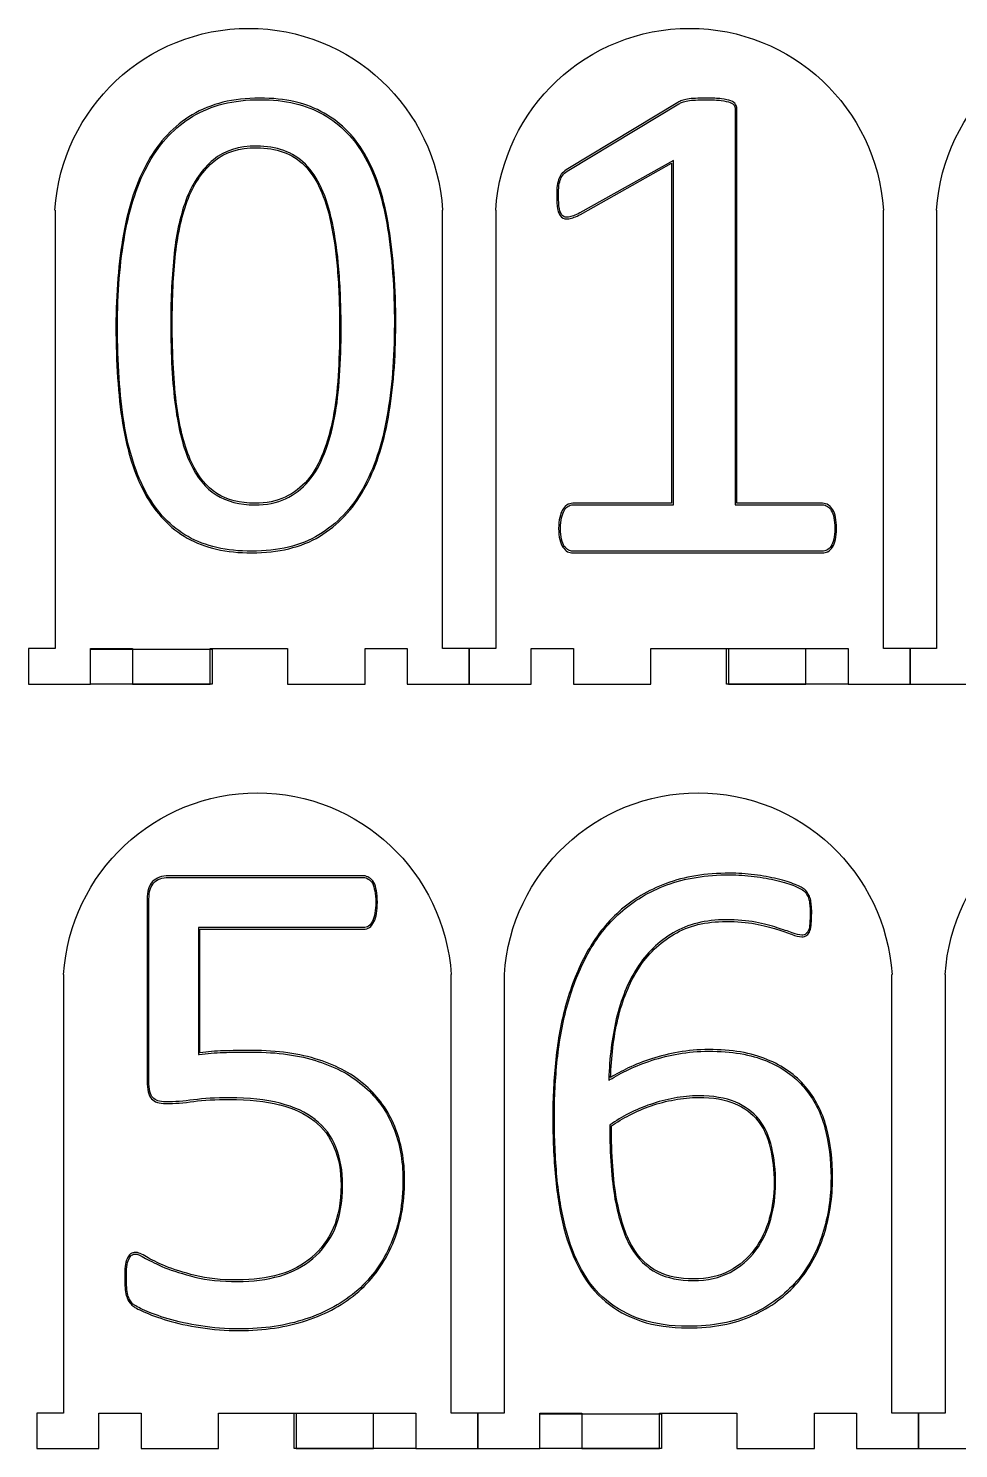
# Model space of a CAD drawing. Header units: millimetres. Extents: x 2 to 252, y -164 to -3.
# Drawn here: x 2.1 to 107.1, y -163.6 to -3.3 of the extents above; entities that cross this region are included whole.
import ezdxf

# ---------------------------------------------------------------- set-up
doc = ezdxf.new("R2010")
doc.units = ezdxf.units.MM
doc.layers.get('0').update_dxf_attribs({"linetype": 'CONTINUOUS'})

msp = doc.modelspace()

# ---------------------------------------------------------------- linework, layer by layer
for p, q in [((75.39, -11.68), (62.98, -19.17)), ((63.09, -19.33), (75.51, -11.83)), ((75.4, -11.68), (75.39, -11.68)), ((75.51, -11.83), (75.51, -11.83)), ((77.37, -11.42), (77.37, -11.42)), ((77.37, -11.42), (77.38, -11.42)), ((78.62, -11.38), (78.62, -11.38)), ((81.29, -11.68), (81.29, -11.68)), ((81.29, -11.68), (81.3, -11.69)), ((81.74, -11.99), (81.74, -12)), ((81.74, -12), (81.74, -12)), ((81.85, -12.38), (81.85, -57.09)), ((82.05, -56.91), (82.05, -12.38)), ((20.58, -13.08), (20.58, -13.08)), ((20.66, -13.24), (20.66, -13.24)), ((35.39, -13.05), (35.39, -13.05)), ((35.47, -12.89), (35.47, -12.89)), ((30.84, -17.28), (30.84, -17.28)), ((30.84, -17.28), (30.85, -17.28)), ((15.71, -18.47), (15.71, -18.47)), ((33.23, -18.8), (33.24, -18.8)), ((40.1, -17.93), (40.1, -17.93)), ((40.24, -17.84), (40.24, -17.84)), ((62.98, -19.17), (62.97, -19.17)), ((74.88, -18.22), (64.32, -24.15)), ((64.41, -24.32), (74.68, -18.55)), ((74.68, -18.55), (74.68, -56.91)), ((74.88, -57.09), (74.88, -18.22)), ((62.34, -19.65), (62.33, -19.66)), ((62.33, -19.66), (62.33, -19.66)), ((63.08, -19.33), (63.09, -19.33)), ((19.98, -22.42), (19.98, -22.42)), ((35.01, -21.46), (35.01, -21.46)), ((35.01, -21.46), (35.01, -21.46)), ((35.16, -21.38), (35.16, -21.37)), ((61.77, -21.04), (61.76, -21.04)), ((61.76, -21.04), (61.76, -21.05)), ((5.09, -23.83), (5.09, -73.32)), ((20.14, -22.49), (20.14, -22.49)), ((48.84, -73.32), (48.84, -23.83)), ((54.84, -23.83), (54.84, -73.32)), ((61.81, -23.7), (61.81, -23.7)), ((61.81, -23.7), (61.81, -23.7)), ((98.59, -73.32), (98.59, -23.83)), ((104.59, -23.83), (104.59, -73.32)), ((36.23, -25.31), (36.23, -25.32)), ((36.39, -25.27), (36.39, -25.27)), ((62.25, -24.61), (62.25, -24.62)), ((62.25, -24.62), (62.26, -24.62)), ((63.06, -24.61), (63.06, -24.61)), ((64.41, -24.32), (64.41, -24.32)), ((42.78, -25.85), (42.78, -25.85)), ((37.03, -42.52), (37.03, -42.53)), ((37.2, -42.54), (37.2, -42.54)), ((12.71, -47.88), (12.71, -47.88)), ((42.55, -47.16), (42.54, -47.16)), ((42.71, -47.19), (42.71, -47.19)), ((20.33, -52.36), (20.33, -52.36)), ((20.49, -52.28), (20.49, -52.28)), ((23.37, -55.81), (23.36, -55.81)), ((31.05, -56.23), (31.05, -56.23)), ((62.36, -57.66), (62.36, -57.66)), ((62.36, -57.66), (62.36, -57.66)), ((62.96, -57.27), (62.96, -57.27)), ((62.96, -57.27), (62.97, -57.27)), ((74.68, -56.91), (63.53, -56.91)), ((63.53, -57.09), (74.88, -57.09)), ((81.85, -57.09), (91.71, -57.09)), ((91.7, -56.91), (82.05, -56.91)), ((92.27, -57.27), (92.28, -57.27)), ((92.28, -57.27), (92.28, -57.28)), ((92.7, -57.74), (92.7, -57.75)), ((92.7, -57.75), (92.7, -57.76)), ((92.98, -58.54), (92.98, -58.55)), ((92.98, -58.55), (92.98, -58.55)), ((93.18, -58.52), (93.18, -58.51)), ((20.02, -60.85), (20.02, -60.85)), ((20.02, -60.85), (20.02, -60.85)), ((20.1, -60.68), (20.1, -60.68)), ((34.95, -60.66), (34.95, -60.65)), ((62.4, -61.88), (62.41, -61.88)), ((62.41, -61.88), (62.41, -61.88)), ((62.57, -61.78), (62.57, -61.77)), ((62.93, -62.38), (62.94, -62.38)), ((62.94, -62.38), (62.94, -62.38)), ((91.71, -62.32), (63.53, -62.32)), ((92.29, -62.38), (92.29, -62.38)), ((92.29, -62.38), (92.3, -62.38)), ((63.53, -62.51), (91.7, -62.51)), ((5.09, -73.32), (2.09, -73.32)), ((2.09, -73.32), (2.09, -77.32)), ((9.09, -77.32), (9.09, -73.32)), ((9.09, -73.32), (13.84, -73.32)), ((9.09, -73.38), (22.83, -73.38)), ((9.09, -77.32), (9.09, -73.38)), ((13.84, -73.32), (13.84, -77.32)), ((22.59, -77.32), (22.59, -73.32)), ((22.59, -73.32), (31.34, -73.32)), ((22.83, -73.38), (22.83, -77.32)), ((31.34, -73.32), (31.34, -77.32)), ((40.09, -77.32), (40.09, -73.32)), ((40.09, -73.32), (44.84, -73.32)), ((44.84, -73.32), (44.84, -77.32)), ((51.84, -73.32), (48.84, -73.32)), ((54.84, -73.32), (51.84, -73.32)), ((51.84, -73.32), (51.84, -77.32)), ((51.84, -77.32), (51.84, -73.32)), ((58.84, -77.32), (58.84, -73.32)), ((58.84, -73.32), (63.59, -73.32)), ((63.59, -73.32), (63.59, -77.32)), ((72.34, -77.32), (72.34, -73.32)), ((72.34, -73.32), (81.09, -73.32)), ((80.87, -73.32), (94.59, -73.32)), ((80.87, -77.32), (80.87, -73.32)), ((81.09, -73.32), (81.09, -77.32)), ((89.84, -77.32), (89.84, -73.32)), ((89.84, -73.32), (94.59, -73.32)), ((94.59, -73.32), (94.59, -77.32)), ((94.59, -73.32), (94.59, -77.32)), ((101.59, -73.32), (98.59, -73.32)), ((101.59, -77.32), (101.59, -73.32)), ((104.59, -73.32), (101.59, -73.32)), ((101.59, -73.32), (101.59, -77.32)), ((2.09, -77.32), (9.09, -77.32)), ((22.83, -77.32), (9.09, -77.32)), ((13.84, -77.32), (22.59, -77.32)), ((31.34, -77.32), (40.09, -77.32)), ((44.84, -77.32), (51.84, -77.32)), ((51.84, -77.32), (58.84, -77.32)), ((63.59, -77.32), (72.34, -77.32)), ((94.59, -77.32), (80.87, -77.32)), ((81.09, -77.32), (89.84, -77.32)), ((94.59, -77.32), (101.59, -77.32)), ((101.59, -77.32), (108.59, -77.32)), ((39.92, -98.96), (17.9, -98.96)), ((17.9, -99.15), (39.92, -99.15)), ((40.44, -99.33), (40.45, -99.33)), ((40.45, -99.33), (40.46, -99.33)), ((83.99, -99.03), (84, -99.03)), ((84, -99.03), (84, -99.03)), ((84.02, -98.85), (84.02, -98.85)), ((16.11, -99.61), (16.1, -99.61)), ((16.11, -99.61), (16.11, -99.61)), ((41.17, -100.67), (41.18, -100.67)), ((41.18, -100.67), (41.18, -100.67)), ((41.36, -100.64), (41.36, -100.64)), ((86.57, -99.49), (86.57, -99.49)), ((86.57, -99.49), (86.57, -99.49)), ((89.6, -100.66), (89.6, -100.67)), ((89.6, -100.67), (89.61, -100.67)), ((89.72, -100.52), (89.72, -100.52)), ((15.5, -101.59), (15.5, -122.11)), ((15.69, -122.11), (15.69, -101.59)), ((89.95, -101.09), (89.95, -101.1)), ((89.95, -101.1), (89.96, -101.11)), ((90.17, -101.62), (90.17, -101.62)), ((90.17, -101.62), (90.17, -101.62)), ((39.92, -104.8), (21.27, -104.8)), ((21.27, -104.8), (21.27, -119.14)), ((21.45, -118.93), (21.45, -104.99)), ((21.45, -104.99), (39.92, -104.99)), ((86.53, -104.99), (86.53, -104.99)), ((86.53, -104.99), (86.53, -104.99)), ((86.58, -104.81), (86.58, -104.81)), ((89.83, -105.51), (89.83, -105.52)), ((89.83, -105.52), (89.83, -105.52)), ((90.14, -105.09), (90.13, -105.09)), ((90.13, -105.09), (90.13, -105.1)), ((90.27, -104.31), (90.27, -104.32)), ((90.27, -104.32), (90.27, -104.32)), ((6.05, -110.11), (6.05, -159.6)), ((49.8, -159.6), (49.8, -110.11)), ((55.8, -110.11), (55.8, -159.6)), ((70.93, -109.44), (70.93, -109.44)), ((99.55, -159.6), (99.55, -110.11)), ((105.55, -110.11), (105.55, -159.6)), ((68.44, -115.1), (68.44, -115.1)), ((68.61, -115.14), (68.61, -115.14)), ((21.27, -119.14), (21.37, -119.13)), ((34.78, -119.9), (34.78, -119.9)), ((34.84, -119.72), (34.84, -119.72)), ((72.42, -119.6), (72.42, -119.6)), ((72.47, -119.78), (72.47, -119.78)), ((75.49, -119.05), (75.49, -119.05)), ((85.38, -119.85), (85.38, -119.85)), ((69.78, -120.64), (69.78, -120.64)), ((69.86, -120.81), (69.86, -120.81)), ((40.05, -122.8), (40.05, -122.8)), ((67.59, -121.88), (67.58, -122.04)), ((67.58, -122.04), (67.72, -121.96)), ((89.63, -122.86), (89.63, -122.86)), ((89.76, -122.74), (89.76, -122.74)), ((30.44, -124.81), (30.45, -124.81)), ((30.49, -124.63), (30.49, -124.63)), ((72.36, -124.92), (72.36, -124.92)), ((75.01, -124.24), (75.01, -124.24)), ((75.01, -124.24), (75.01, -124.24)), ((34.45, -126.48), (34.44, -126.47)), ((69.93, -125.96), (69.93, -125.96)), ((69.93, -125.96), (69.93, -125.96)), ((34.33, -126.62), (34.33, -126.62)), ((34.33, -126.62), (34.33, -126.62)), ((43.43, -127.26), (43.43, -127.25)), ((67.74, -127.07), (67.7, -127.09)), ((67.7, -127.09), (67.7, -127.14)), ((91.98, -127.4), (91.98, -127.4)), ((36.61, -129.66), (36.61, -129.66)), ((36.61, -129.66), (36.61, -129.66)), ((36.78, -129.59), (36.78, -129.59)), ((85.81, -129.66), (85.81, -129.66)), ((68.29, -135.46), (68.29, -135.46)), ((68.47, -135.42), (68.47, -135.42)), ((85.7, -137.64), (85.7, -137.65)), ((85.87, -137.7), (85.87, -137.69)), ((36.49, -138.74), (36.49, -138.74)), ((36.66, -138.82), (36.66, -138.82)), ((62.53, -138.73), (62.53, -138.73)), ((62.7, -138.68), (62.7, -138.68)), ((91.89, -139.43), (91.89, -139.43)), ((70.08, -140.87), (70.08, -140.87)), ((70.08, -140.87), (70.08, -140.87)), ((70.23, -140.77), (70.23, -140.77)), ((13.41, -142.25), (13.41, -142.24)), ((13.41, -142.24), (13.41, -142.24)), ((13.62, -141.62), (13.62, -141.62)), ((13.62, -141.62), (13.62, -141.62)), ((15.32, -142.13), (15.32, -142.13)), ((15.32, -142.13), (15.32, -142.13)), ((15.41, -141.97), (15.41, -141.97)), ((34.06, -142.01), (34.06, -142.02)), ((34.06, -142.02), (34.06, -142.02)), ((34.18, -142.16), (34.18, -142.16)), ((84.19, -141.22), (84.19, -141.22)), ((13.01, -143.05), (13, -143.05)), ((13, -143.05), (13, -143.05)), ((17.48, -143.19), (17.48, -143.19)), ((17.48, -143.19), (17.48, -143.19)), ((17.55, -143.01), (17.55, -143.01)), ((20.88, -144.24), (20.88, -144.24)), ((64.35, -143.48), (64.35, -143.48)), ((64.5, -143.39), (64.5, -143.39)), ((73.03, -143.78), (73.03, -143.78)), ((13.12, -146.31), (13.12, -146.32)), ((13.12, -146.32), (13.13, -146.33)), ((13.76, -147.41), (13.76, -147.41)), ((13.76, -147.41), (13.77, -147.42)), ((39.37, -145.86), (39.37, -145.86)), ((83.82, -148.59), (83.82, -148.59)), ((17.8, -149.15), (17.8, -149.15)), ((21.53, -149.75), (21.53, -149.75)), ((6.05, -159.6), (3.05, -159.6)), ((3.05, -159.6), (3.05, -163.6)), ((10.05, -163.6), (10.05, -159.6)), ((10.05, -159.6), (14.8, -159.6)), ((14.8, -159.6), (14.8, -163.6)), ((23.55, -163.6), (23.55, -159.6)), ((23.55, -159.6), (32.3, -159.6)), ((32.08, -159.6), (45.8, -159.6)), ((32.08, -163.6), (32.08, -159.6)), ((32.3, -159.6), (32.3, -163.6)), ((41.05, -163.6), (41.05, -159.6)), ((41.05, -159.6), (45.8, -159.6)), ((45.8, -159.6), (45.8, -163.6)), ((45.8, -159.6), (45.8, -163.6)), ((52.8, -159.6), (49.8, -159.6)), ((52.8, -163.6), (52.8, -159.6)), ((55.8, -159.6), (52.8, -159.6)), ((52.8, -159.6), (52.8, -163.6)), ((59.8, -163.6), (59.8, -159.6)), ((59.8, -159.6), (64.55, -159.6)), ((59.8, -159.66), (73.55, -159.66)), ((59.8, -163.6), (59.8, -159.66)), ((64.55, -159.6), (64.55, -163.6)), ((73.3, -163.6), (73.3, -159.6)), ((73.3, -159.6), (82.05, -159.6)), ((73.55, -159.66), (73.55, -163.6)), ((82.05, -159.6), (82.05, -163.6)), ((90.8, -163.6), (90.8, -159.6)), ((90.8, -159.6), (95.55, -159.6)), ((95.55, -159.6), (95.55, -163.6)), ((102.55, -159.6), (99.55, -159.6)), ((102.55, -163.6), (102.55, -159.6)), ((105.55, -159.6), (102.55, -159.6)), ((102.55, -159.6), (102.55, -163.6)), ((3.05, -163.6), (10.05, -163.6)), ((14.8, -163.6), (23.55, -163.6)), ((45.8, -163.6), (32.08, -163.6)), ((32.3, -163.6), (41.05, -163.6)), ((45.8, -163.6), (52.8, -163.6)), ((52.8, -163.6), (59.8, -163.6)), ((73.55, -163.6), (59.8, -163.6)), ((64.55, -163.6), (73.3, -163.6)), ((82.05, -163.6), (90.8, -163.6)), ((95.55, -163.6), (102.55, -163.6)), ((102.55, -163.6), (109.55, -163.6))]:
    msp.add_line(p, q)
at = {"extrusion": (0, 0, -1)}
for centre in [(-26.96, -25.24), (-76.71, -25.24), (-126.46, -25.24), (-27.93, -111.52), (-77.68, -111.52), (-127.43, -111.52)]:
    msp.add_arc(centre, 21.92, 3.6953, 176.3047, dxfattribs=at)
for points in [[(28.2, -11.19), (25.2, -11.19), (22.65, -11.82), (20.58, -13.08)], [(35.47, -12.89), (33.51, -11.75), (31.09, -11.19), (28.2, -11.19)], [(78.62, -11.19), (78.12, -11.19), (77.7, -11.2), (77.36, -11.23)], [(80.3, -11.27), (79.85, -11.22), (79.29, -11.19), (78.62, -11.19)], [(20.66, -13.24), (22.71, -12), (25.22, -11.37), (28.2, -11.37)], [(28.2, -11.37), (31.07, -11.37), (33.47, -11.93), (35.39, -13.05)], [(75.39, -11.68), (75.39, -11.68), (75.39, -11.68), (75.39, -11.68)], [(75.84, -11.47), (75.66, -11.52), (75.52, -11.59), (75.4, -11.68)], [(75.51, -11.83), (75.61, -11.76), (75.74, -11.7), (75.9, -11.65)], [(76.47, -11.31), (76.22, -11.36), (76.01, -11.41), (75.84, -11.47)], [(75.9, -11.65), (76.06, -11.6), (76.27, -11.55), (76.51, -11.49)], [(77.36, -11.23), (77.02, -11.23), (76.73, -11.26), (76.47, -11.31)], [(76.51, -11.49), (76.76, -11.44), (77.04, -11.42), (77.37, -11.42)], [(77.38, -11.42), (77.71, -11.39), (78.12, -11.38), (78.62, -11.38)], [(78.62, -11.38), (79.28, -11.38), (79.83, -11.4), (80.27, -11.46)], [(80.27, -11.46), (80.71, -11.51), (81.05, -11.59), (81.29, -11.68)], [(81.36, -11.51), (81.1, -11.4), (80.74, -11.32), (80.3, -11.27)], [(81.3, -11.69), (81.53, -11.76), (81.67, -11.86), (81.74, -11.99)], [(81.91, -11.91), (81.82, -11.72), (81.62, -11.59), (81.36, -11.51)], [(81.74, -12), (81.82, -12.12), (81.85, -12.24), (81.85, -12.38)], [(82.05, -12.38), (82.05, -12.21), (82, -12.05), (81.91, -11.91)], [(20.58, -13.08), (18.51, -14.32), (16.83, -16.08), (15.56, -18.37)], [(15.71, -18.47), (16.96, -16.2), (18.61, -14.46), (20.66, -13.24)], [(35.39, -13.05), (37.35, -14.15), (38.91, -15.77), (40.1, -17.93)], [(40.24, -17.84), (39.04, -15.65), (37.45, -14), (35.47, -12.89)], [(27.85, -16.6), (25.85, -16.6), (24.21, -17.12), (22.96, -18.16)], [(23.06, -18.3), (24.28, -17.29), (25.87, -16.79), (27.85, -16.79)], [(30.9, -17.11), (30, -16.77), (28.98, -16.6), (27.85, -16.6)], [(27.85, -16.79), (28.97, -16.79), (29.96, -16.95), (30.84, -17.28)], [(30.85, -17.28), (31.75, -17.58), (32.54, -18.09), (33.23, -18.8)], [(33.35, -18.66), (32.64, -17.94), (31.82, -17.42), (30.9, -17.11)], [(15.56, -18.37), (14.29, -20.64), (13.38, -23.36), (12.82, -26.54)], [(12.98, -26.58), (13.54, -23.41), (14.45, -20.71), (15.71, -18.47)], [(22.96, -18.16), (21.7, -19.19), (20.71, -20.61), (19.98, -22.42)], [(20.14, -22.49), (20.86, -20.71), (21.83, -19.32), (23.06, -18.3)], [(33.24, -18.8), (33.93, -19.48), (34.52, -20.36), (35.01, -21.46)], [(35.16, -21.37), (34.66, -20.27), (34.06, -19.36), (33.35, -18.66)], [(40.1, -17.93), (41.29, -20.07), (42.13, -22.72), (42.62, -25.89)], [(42.78, -25.85), (42.29, -22.67), (41.44, -20), (40.24, -17.84)], [(62.97, -19.17), (62.72, -19.33), (62.51, -19.49), (62.34, -19.65)], [(61.98, -20.24), (61.89, -20.45), (61.82, -20.72), (61.77, -21.04)], [(61.96, -21.06), (62.02, -20.76), (62.09, -20.5), (62.17, -20.3)], [(62.33, -19.66), (62.18, -19.83), (62.06, -20.02), (61.98, -20.24)], [(62.17, -20.3), (62.25, -20.1), (62.35, -19.93), (62.48, -19.78)], [(62.48, -19.78), (62.64, -19.63), (62.84, -19.48), (63.08, -19.33)], [(19.98, -22.42), (19.28, -24.22), (18.79, -26.32), (18.54, -28.74)], [(35.01, -21.46), (35.52, -22.52), (35.92, -23.81), (36.23, -25.31)], [(36.39, -25.27), (36.09, -23.76), (35.68, -22.46), (35.16, -21.38)], [(61.76, -21.05), (61.74, -21.36), (61.72, -21.75), (61.72, -22.19)], [(61.72, -22.19), (61.72, -22.8), (61.75, -23.3), (61.81, -23.7)], [(61.92, -22.19), (61.92, -21.75), (61.94, -21.37), (61.96, -21.06)], [(62.01, -23.67), (61.95, -23.28), (61.92, -22.79), (61.92, -22.19)], [(61.96, -21.06), (61.96, -21.06), (61.96, -21.06), (61.96, -21.06)], [(18.7, -28.76), (18.96, -26.36), (19.44, -24.27), (20.14, -22.49)], [(61.81, -23.7), (61.89, -24.11), (62.04, -24.41), (62.25, -24.61)], [(62.39, -24.48), (62.22, -24.31), (62.09, -24.05), (62.01, -23.67)], [(36.23, -25.32), (36.55, -26.82), (36.8, -28.56), (36.96, -30.52)], [(37.13, -30.51), (36.97, -28.53), (36.72, -26.79), (36.39, -25.27)], [(62.26, -24.62), (62.48, -24.8), (62.76, -24.85), (63.09, -24.8)], [(63.06, -24.61), (62.77, -24.66), (62.56, -24.61), (62.39, -24.48)], [(64.32, -24.15), (63.8, -24.41), (63.37, -24.56), (63.06, -24.61)], [(63.09, -24.8), (63.44, -24.74), (63.88, -24.58), (64.41, -24.32)], [(12.82, -26.54), (12.25, -29.7), (11.97, -33.17), (11.97, -36.96)], [(12.14, -36.96), (12.14, -33.18), (12.42, -29.72), (12.98, -26.58)], [(42.62, -25.89), (43.13, -29.03), (43.39, -32.64), (43.39, -36.73)], [(43.55, -36.73), (43.55, -32.63), (43.3, -29.01), (42.78, -25.85)], [(18.54, -28.74), (18.28, -31.15), (18.15, -33.74), (18.15, -36.5)], [(18.32, -36.5), (18.32, -33.74), (18.45, -31.16), (18.7, -28.76)], [(36.96, -30.52), (37.13, -32.49), (37.21, -34.71), (37.21, -37.19)], [(37.38, -37.19), (37.38, -34.71), (37.29, -32.48), (37.13, -30.51)], [(18.15, -36.5), (18.15, -40.22), (18.33, -43.38), (18.68, -46)], [(18.84, -45.97), (18.49, -43.37), (18.32, -40.21), (18.32, -36.5)], [(43.39, -36.73), (43.39, -40.54), (43.11, -44.02), (42.55, -47.16)], [(42.71, -47.19), (43.27, -44.04), (43.55, -40.55), (43.55, -36.73)], [(11.97, -36.96), (11.97, -41.06), (12.22, -44.7), (12.71, -47.88)], [(12.88, -47.85), (12.39, -44.68), (12.14, -41.06), (12.14, -36.96)], [(37.21, -37.19), (37.21, -39.04), (37.15, -40.81), (37.03, -42.52)], [(37.2, -42.54), (37.32, -40.82), (37.38, -39.04), (37.38, -37.19)], [(37.03, -42.53), (36.94, -44.21), (36.75, -45.78), (36.47, -47.23)], [(36.64, -47.27), (36.92, -45.81), (37.11, -44.23), (37.2, -42.54)], [(18.68, -46), (19.03, -48.59), (19.58, -50.71), (20.33, -52.36)], [(20.49, -52.28), (19.74, -50.65), (19.19, -48.55), (18.84, -45.97)], [(12.71, -47.88), (13.23, -51.04), (14.08, -53.71), (15.28, -55.9)], [(15.43, -55.8), (14.24, -53.64), (13.39, -50.99), (12.88, -47.85)], [(36.47, -47.23), (36.19, -48.69), (35.82, -50.01), (35.35, -51.21)], [(35.51, -51.28), (35.98, -50.07), (36.36, -48.74), (36.64, -47.27)], [(42.54, -47.16), (42.01, -50.3), (41.1, -53), (39.82, -55.27)], [(39.96, -55.36), (41.25, -53.07), (42.17, -50.35), (42.71, -47.19)], [(35.35, -51.21), (34.89, -52.4), (34.3, -53.43), (33.58, -54.29)], [(33.7, -54.42), (34.44, -53.54), (35.04, -52.49), (35.51, -51.28)], [(20.33, -52.36), (21.11, -54.01), (22.09, -55.22), (23.28, -55.97)], [(23.36, -55.81), (22.21, -55.08), (21.25, -53.9), (20.49, -52.28)], [(33.58, -54.29), (32.89, -55.13), (32.04, -55.77), (31.05, -56.23)], [(31.11, -56.4), (32.13, -55.93), (32.99, -55.27), (33.7, -54.42)], [(15.28, -55.9), (16.48, -58.06), (18.06, -59.71), (20.02, -60.85)], [(20.1, -60.68), (18.17, -59.57), (16.61, -57.94), (15.43, -55.8)], [(23.28, -55.97), (24.49, -56.72), (25.94, -57.1), (27.64, -57.1)], [(27.64, -56.91), (25.97, -56.91), (24.54, -56.54), (23.37, -55.81)], [(39.82, -55.27), (38.56, -57.51), (36.91, -59.25), (34.86, -60.49)], [(34.95, -60.65), (37.02, -59.39), (38.69, -57.63), (39.96, -55.36)], [(31.05, -56.23), (30.08, -56.68), (28.94, -56.91), (27.64, -56.91)], [(27.64, -57.1), (28.96, -57.1), (30.12, -56.86), (31.11, -56.4)], [(62.36, -57.66), (62.24, -57.88), (62.14, -58.16), (62.06, -58.51)], [(62.85, -57.12), (62.67, -57.23), (62.5, -57.42), (62.36, -57.66)], [(62.54, -57.75), (62.67, -57.53), (62.81, -57.37), (62.96, -57.27)], [(63.53, -56.91), (63.29, -56.91), (63.06, -56.98), (62.85, -57.12)], [(62.97, -57.27), (63.15, -57.15), (63.33, -57.09), (63.53, -57.09)], [(92.38, -57.12), (92.18, -56.98), (91.95, -56.91), (91.7, -56.91)], [(91.71, -57.09), (91.91, -57.09), (92.09, -57.15), (92.27, -57.27)], [(92.28, -57.28), (92.45, -57.37), (92.59, -57.52), (92.7, -57.74)], [(92.88, -57.66), (92.76, -57.42), (92.6, -57.23), (92.38, -57.12)], [(93.18, -58.51), (93.12, -58.17), (93.02, -57.89), (92.88, -57.66)], [(62.06, -58.51), (61.97, -58.86), (61.93, -59.27), (61.93, -59.75)], [(62.13, -59.75), (62.13, -59.28), (62.17, -58.88), (62.25, -58.55)], [(62.25, -58.55), (62.34, -58.22), (62.43, -57.95), (62.54, -57.75)], [(92.7, -57.76), (92.83, -57.95), (92.93, -58.21), (92.98, -58.54)], [(92.98, -58.55), (93.06, -58.88), (93.11, -59.28), (93.11, -59.75)], [(93.3, -59.75), (93.3, -59.27), (93.26, -58.86), (93.18, -58.52)], [(20.02, -60.85), (22, -61.96), (24.42, -62.51), (27.29, -62.51)], [(27.29, -62.32), (24.45, -62.32), (22.05, -61.78), (20.1, -60.68)], [(34.86, -60.49), (32.82, -61.71), (30.3, -62.32), (27.29, -62.32)], [(27.29, -62.51), (30.32, -62.51), (32.87, -61.89), (34.95, -60.66)], [(61.93, -59.75), (61.93, -60.25), (61.97, -60.67), (62.06, -61.02)], [(62.25, -60.98), (62.17, -60.65), (62.13, -60.24), (62.13, -59.75)], [(93.11, -59.75), (93.11, -60.24), (93.06, -60.65), (92.98, -60.98)], [(93.18, -61.02), (93.26, -60.67), (93.3, -60.25), (93.3, -59.75)], [(62.06, -61.02), (62.14, -61.37), (62.26, -61.65), (62.4, -61.88)], [(62.57, -61.77), (62.44, -61.58), (62.33, -61.31), (62.25, -60.98)], [(62.41, -61.88), (62.58, -62.1), (62.75, -62.26), (62.93, -62.38)], [(63.04, -62.21), (62.89, -62.12), (62.73, -61.97), (62.57, -61.78)], [(62.94, -62.38), (63.12, -62.47), (63.32, -62.51), (63.53, -62.51)], [(63.53, -62.32), (63.35, -62.32), (63.19, -62.28), (63.04, -62.21)], [(91.7, -62.51), (91.91, -62.51), (92.11, -62.47), (92.29, -62.38)], [(92.2, -62.21), (92.05, -62.28), (91.88, -62.32), (91.71, -62.32)], [(92.66, -61.78), (92.53, -61.97), (92.38, -62.12), (92.2, -62.21)], [(92.3, -62.38), (92.51, -62.27), (92.69, -62.1), (92.83, -61.88)], [(92.98, -60.98), (92.9, -61.31), (92.79, -61.58), (92.66, -61.78)], [(92.83, -61.88), (92.98, -61.65), (93.09, -61.37), (93.18, -61.02)], [(17.9, -98.96), (17.14, -98.96), (16.54, -99.18), (16.11, -99.61)], [(16.24, -99.74), (16.63, -99.35), (17.18, -99.15), (17.9, -99.15)], [(40.54, -99.17), (40.35, -99.04), (40.14, -98.96), (39.92, -98.96)], [(39.92, -99.15), (40.11, -99.15), (40.28, -99.21), (40.44, -99.33)], [(40.46, -99.33), (40.64, -99.43), (40.8, -99.58), (40.92, -99.8)], [(41.08, -99.71), (40.94, -99.47), (40.76, -99.29), (40.54, -99.17)], [(81.24, -98.66), (78.52, -98.66), (76.13, -99.04), (74.08, -99.82)], [(74.14, -99.99), (76.17, -99.23), (78.54, -98.84), (81.24, -98.84)], [(84.02, -98.85), (83.08, -98.72), (82.15, -98.66), (81.24, -98.66)], [(81.24, -98.84), (82.14, -98.84), (83.06, -98.91), (83.99, -99.03)], [(84, -99.03), (84.93, -99.14), (85.79, -99.29), (86.57, -99.49)], [(86.61, -99.31), (85.82, -99.11), (84.96, -98.95), (84.02, -98.85)], [(88.62, -99.93), (88.07, -99.7), (87.4, -99.49), (86.61, -99.31)], [(16.1, -99.61), (15.7, -100.05), (15.5, -100.72), (15.5, -101.59)], [(15.69, -101.59), (15.69, -100.74), (15.88, -100.13), (16.24, -99.74)], [(40.92, -99.8), (41.04, -100.02), (41.12, -100.31), (41.17, -100.67)], [(41.36, -100.64), (41.3, -100.27), (41.21, -99.96), (41.08, -99.71)], [(41.18, -100.67), (41.25, -101.03), (41.29, -101.45), (41.29, -101.94)], [(41.47, -101.94), (41.47, -101.44), (41.44, -101.01), (41.36, -100.64)], [(74.08, -99.82), (72.02, -100.59), (70.25, -101.64), (68.76, -102.98)], [(68.88, -103.12), (70.35, -101.8), (72.1, -100.76), (74.14, -99.99)], [(86.57, -99.49), (87.36, -99.67), (88.02, -99.88), (88.55, -100.1)], [(88.55, -100.1), (89.09, -100.33), (89.45, -100.53), (89.6, -100.66)], [(89.72, -100.52), (89.52, -100.35), (89.17, -100.16), (88.62, -99.93)], [(89.61, -100.67), (89.77, -100.79), (89.88, -100.93), (89.95, -101.09)], [(90.11, -101.01), (90.02, -100.82), (89.89, -100.66), (89.72, -100.52)], [(41.29, -101.94), (41.29, -102.86), (41.16, -103.58), (40.91, -104.08)], [(41.08, -104.16), (41.35, -103.62), (41.47, -102.88), (41.47, -101.94)], [(89.96, -101.11), (90.05, -101.25), (90.12, -101.42), (90.17, -101.62)], [(90.34, -101.57), (90.29, -101.36), (90.21, -101.17), (90.11, -101.01)], [(90.17, -101.62), (90.21, -101.79), (90.25, -102), (90.27, -102.26)], [(90.27, -102.26), (90.3, -102.48), (90.31, -102.77), (90.31, -103.13)], [(90.45, -102.24), (90.43, -101.98), (90.39, -101.76), (90.34, -101.57)], [(90.49, -103.13), (90.49, -102.77), (90.48, -102.47), (90.45, -102.24)], [(40.91, -104.08), (40.67, -104.58), (40.35, -104.8), (39.92, -104.8)], [(39.92, -104.99), (40.42, -104.99), (40.81, -104.7), (41.08, -104.16)], [(68.76, -102.98), (67.3, -104.3), (66.08, -105.86), (65.09, -107.66)], [(65.24, -107.75), (66.22, -105.96), (67.43, -104.42), (68.88, -103.12)], [(80.83, -103.92), (78.53, -103.92), (76.54, -104.41), (74.87, -105.4)], [(74.96, -105.55), (76.6, -104.59), (78.55, -104.11), (80.83, -104.11)], [(84.13, -104.19), (83.19, -104.01), (82.09, -103.92), (80.83, -103.92)], [(80.83, -104.11), (82.08, -104.11), (83.17, -104.19), (84.1, -104.37)], [(90.31, -103.13), (90.31, -103.59), (90.3, -103.99), (90.27, -104.31)], [(90.45, -104.32), (90.47, -103.99), (90.49, -103.59), (90.49, -103.13)], [(74.87, -105.4), (73.21, -106.38), (71.85, -107.69), (70.78, -109.34)], [(70.93, -109.44), (71.98, -107.82), (73.32, -106.52), (74.96, -105.55)], [(84.1, -104.37), (85.06, -104.55), (85.87, -104.76), (86.53, -104.99)], [(86.58, -104.81), (85.91, -104.58), (85.1, -104.37), (84.13, -104.19)], [(86.53, -104.99), (87.19, -105.19), (87.76, -105.38), (88.22, -105.56)], [(88.29, -105.39), (87.82, -105.21), (87.25, -105.02), (86.58, -104.81)], [(88.22, -105.56), (88.7, -105.74), (89.07, -105.84), (89.36, -105.84)], [(89.36, -105.65), (89.11, -105.65), (88.75, -105.57), (88.29, -105.39)], [(89.83, -105.52), (89.72, -105.6), (89.57, -105.65), (89.36, -105.65)], [(89.36, -105.84), (89.6, -105.84), (89.79, -105.78), (89.93, -105.66)], [(90.13, -105.1), (90.06, -105.29), (89.96, -105.42), (89.83, -105.51)], [(89.93, -105.66), (90.09, -105.55), (90.22, -105.38), (90.29, -105.16)], [(90.27, -104.32), (90.27, -104.65), (90.22, -104.9), (90.14, -105.09)], [(90.29, -105.16), (90.4, -104.94), (90.45, -104.66), (90.45, -104.32)], [(65.09, -107.66), (64.12, -109.43), (63.36, -111.33), (62.79, -113.36)], [(62.96, -113.41), (63.52, -111.4), (64.29, -109.51), (65.24, -107.75)], [(70.78, -109.34), (69.74, -110.99), (68.96, -112.91), (68.44, -115.1)], [(68.61, -115.14), (69.13, -112.97), (69.9, -111.07), (70.93, -109.44)], [(62.79, -113.36), (62.22, -115.39), (61.83, -117.5), (61.6, -119.68)], [(61.78, -119.7), (62, -117.53), (62.39, -115.43), (62.96, -113.41)], [(68.44, -115.1), (67.95, -117.26), (67.66, -119.51), (67.59, -121.88)], [(67.79, -121.72), (67.87, -119.43), (68.13, -117.23), (68.61, -115.14)], [(78.87, -118.56), (77.66, -118.56), (76.52, -118.66), (75.46, -118.87)], [(85.44, -119.68), (83.66, -118.93), (81.47, -118.56), (78.87, -118.56)], [(21.37, -119.13), (22.27, -119), (23.17, -118.92), (24.09, -118.89)], [(24.09, -118.71), (23.19, -118.73), (22.32, -118.81), (21.45, -118.93)], [(27.35, -118.67), (26.12, -118.67), (25.03, -118.68), (24.09, -118.71)], [(24.09, -118.89), (25.04, -118.87), (26.13, -118.85), (27.35, -118.85)], [(34.84, -119.72), (32.7, -119.02), (30.21, -118.67), (27.35, -118.67)], [(27.35, -118.85), (30.19, -118.85), (32.67, -119.2), (34.78, -119.9)], [(34.78, -119.9), (36.9, -120.57), (38.65, -121.54), (40.05, -122.8)], [(40.17, -122.66), (38.75, -121.38), (36.97, -120.4), (34.84, -119.72)], [(61.6, -119.68), (61.38, -121.86), (61.27, -124.01), (61.27, -126.14)], [(61.45, -126.14), (61.45, -124.02), (61.56, -121.87), (61.78, -119.7)], [(72.42, -119.6), (71.48, -119.91), (70.6, -120.26), (69.78, -120.64)], [(69.86, -120.81), (70.67, -120.43), (71.54, -120.08), (72.47, -119.78)], [(75.46, -118.87), (74.39, -119.05), (73.38, -119.29), (72.42, -119.6)], [(72.47, -119.78), (73.43, -119.47), (74.43, -119.23), (75.49, -119.05)], [(75.49, -119.05), (76.54, -118.85), (77.67, -118.75), (78.87, -118.75)], [(78.87, -118.75), (81.45, -118.75), (83.62, -119.12), (85.38, -119.85)], [(85.38, -119.85), (87.14, -120.56), (88.56, -121.57), (89.63, -122.86)], [(89.76, -122.74), (88.67, -121.42), (87.23, -120.4), (85.44, -119.68)], [(67.72, -121.96), (68.36, -121.58), (69.07, -121.19), (69.86, -120.81)], [(69.78, -120.64), (69.05, -121), (68.39, -121.36), (67.79, -121.72)], [(15.5, -122.11), (15.5, -123.08), (15.65, -123.75), (15.99, -124.12)], [(16.13, -123.99), (15.85, -123.69), (15.69, -123.06), (15.69, -122.11)], [(40.05, -122.8), (41.48, -124.04), (42.54, -125.55), (43.26, -127.33)], [(43.43, -127.25), (42.7, -125.45), (41.62, -123.92), (40.17, -122.66)], [(89.63, -122.86), (90.73, -124.13), (91.51, -125.64), (91.98, -127.4)], [(92.15, -127.35), (91.68, -125.57), (90.88, -124.03), (89.76, -122.74)], [(15.99, -124.12), (16.32, -124.48), (16.86, -124.66), (17.59, -124.66)], [(17.59, -124.47), (16.89, -124.47), (16.41, -124.3), (16.13, -123.99)], [(20.73, -124.24), (19.61, -124.39), (18.56, -124.47), (17.59, -124.47)], [(17.59, -124.66), (18.57, -124.66), (19.63, -124.58), (20.76, -124.42)], [(24.78, -124), (23.21, -124), (21.87, -124.08), (20.73, -124.24)], [(20.76, -124.42), (21.88, -124.27), (23.22, -124.19), (24.78, -124.19)], [(30.49, -124.63), (28.89, -124.21), (26.99, -124), (24.78, -124)], [(24.78, -124.19), (26.98, -124.19), (28.87, -124.4), (30.44, -124.81)], [(30.45, -124.81), (32.02, -125.2), (33.32, -125.8), (34.33, -126.62)], [(34.44, -126.47), (33.41, -125.63), (32.09, -125.02), (30.49, -124.63)], [(72.3, -124.75), (71.46, -125.03), (70.65, -125.38), (69.85, -125.79)], [(69.93, -125.96), (70.72, -125.55), (71.53, -125.21), (72.36, -124.92)], [(74.98, -124.06), (74.06, -124.21), (73.17, -124.44), (72.3, -124.75)], [(72.36, -124.92), (73.22, -124.62), (74.1, -124.39), (75.01, -124.24)], [(77.73, -123.78), (76.81, -123.78), (75.89, -123.87), (74.98, -124.06)], [(75.01, -124.24), (75.92, -124.06), (76.82, -123.97), (77.73, -123.97)], [(81.86, -124.48), (80.74, -124.02), (79.36, -123.78), (77.73, -123.78)], [(77.73, -123.97), (79.34, -123.97), (80.7, -124.2), (81.79, -124.65)], [(81.79, -124.65), (82.89, -125.11), (83.76, -125.75), (84.42, -126.59)], [(84.56, -126.47), (83.88, -125.61), (82.98, -124.95), (81.86, -124.48)], [(36.78, -129.59), (36.29, -128.33), (35.51, -127.29), (34.45, -126.48)], [(61.27, -126.14), (61.27, -128.55), (61.37, -130.81), (61.57, -132.91)], [(61.74, -132.9), (61.55, -130.8), (61.45, -128.55), (61.45, -126.14)], [(69.85, -125.79), (69.09, -126.18), (68.38, -126.6), (67.74, -127.07)], [(67.88, -127.19), (68.5, -126.75), (69.19, -126.33), (69.93, -125.96)], [(84.42, -126.59), (85.07, -127.42), (85.54, -128.44), (85.81, -129.66)], [(85.98, -129.62), (85.7, -128.38), (85.23, -127.33), (84.56, -126.47)], [(34.33, -126.62), (35.37, -127.42), (36.13, -128.43), (36.61, -129.66)], [(43.26, -127.33), (43.99, -129.1), (44.36, -131.08), (44.36, -133.25)], [(44.55, -133.25), (44.55, -131.06), (44.17, -129.06), (43.43, -127.26)], [(67.7, -127.14), (67.7, -130.45), (67.9, -133.22), (68.29, -135.46)], [(68.47, -135.42), (68.08, -133.22), (67.88, -130.47), (67.88, -127.19)], [(91.98, -127.4), (92.44, -129.13), (92.67, -131.02), (92.67, -133.06)], [(92.85, -133.06), (92.85, -131), (92.62, -129.1), (92.15, -127.35)], [(36.61, -129.66), (37.12, -130.87), (37.37, -132.27), (37.37, -133.87)], [(37.55, -133.87), (37.55, -132.25), (37.3, -130.83), (36.78, -129.59)], [(85.81, -129.66), (86.1, -130.86), (86.25, -132.2), (86.25, -133.67)], [(86.42, -133.67), (86.42, -132.18), (86.27, -130.83), (85.98, -129.62)], [(61.57, -132.91), (61.76, -135.02), (62.09, -136.96), (62.53, -138.73)], [(62.7, -138.68), (62.26, -136.92), (61.94, -134.99), (61.74, -132.9)], [(37.37, -133.87), (37.37, -135.78), (37.08, -137.4), (36.49, -138.74)], [(36.66, -138.82), (37.26, -137.45), (37.55, -135.8), (37.55, -133.87)], [(44.36, -133.25), (44.36, -135.94), (43.92, -138.33), (43.03, -140.41)], [(43.2, -140.49), (44.1, -138.37), (44.55, -135.96), (44.55, -133.25)], [(86.25, -133.67), (86.25, -135.02), (86.06, -136.35), (85.7, -137.64)], [(85.87, -137.69), (86.24, -136.38), (86.42, -135.04), (86.42, -133.67)], [(92.67, -133.06), (92.67, -135.23), (92.36, -137.33), (91.72, -139.37)], [(91.89, -139.43), (92.53, -137.37), (92.85, -135.25), (92.85, -133.06)], [(68.29, -135.46), (68.71, -137.69), (69.3, -139.5), (70.08, -140.87)], [(70.23, -140.77), (69.47, -139.43), (68.88, -137.65), (68.47, -135.42)], [(85.7, -137.65), (85.35, -138.92), (84.8, -140.07), (84.05, -141.11)], [(84.19, -141.22), (84.96, -140.16), (85.52, -138.99), (85.87, -137.7)], [(36.49, -138.74), (35.91, -140.05), (35.1, -141.14), (34.06, -142.01)], [(34.18, -142.16), (35.24, -141.27), (36.07, -140.15), (36.66, -138.82)], [(62.53, -138.73), (63, -140.5), (63.61, -142.09), (64.35, -143.48)], [(64.5, -143.39), (63.77, -142.01), (63.17, -140.45), (62.7, -138.68)], [(91.72, -139.37), (91.08, -141.38), (90.1, -143.16), (88.78, -144.72)], [(88.91, -144.84), (90.25, -143.27), (91.24, -141.46), (91.89, -139.43)], [(43.03, -140.41), (42.14, -142.51), (40.88, -144.27), (39.25, -145.72)], [(39.37, -145.86), (41.02, -144.4), (42.29, -142.6), (43.2, -140.49)], [(70.08, -140.87), (70.87, -142.21), (71.86, -143.19), (73.03, -143.78)], [(73.11, -143.62), (71.97, -143.04), (71.01, -142.09), (70.23, -140.77)], [(13.24, -142.17), (13.13, -142.39), (13.06, -142.68), (13.01, -143.05)], [(13.19, -143.07), (13.24, -142.72), (13.32, -142.44), (13.41, -142.25)], [(13.62, -141.62), (13.47, -141.74), (13.35, -141.92), (13.24, -142.17)], [(13.41, -142.24), (13.51, -142.02), (13.62, -141.87), (13.73, -141.78)], [(14.17, -141.45), (13.98, -141.45), (13.79, -141.51), (13.62, -141.62)], [(13.73, -141.78), (13.87, -141.68), (14.01, -141.64), (14.17, -141.64)], [(15.41, -141.97), (14.87, -141.63), (14.47, -141.45), (14.17, -141.45)], [(14.17, -141.64), (14.39, -141.64), (14.78, -141.79), (15.32, -142.13)], [(15.32, -142.13), (15.86, -142.44), (16.58, -142.8), (17.48, -143.19)], [(17.55, -143.01), (16.66, -142.63), (15.94, -142.28), (15.41, -141.97)], [(34.06, -142.02), (33.04, -142.89), (31.83, -143.53), (30.4, -143.95)], [(30.45, -144.12), (31.9, -143.71), (33.14, -143.05), (34.18, -142.16)], [(84.05, -141.11), (83.29, -142.12), (82.34, -142.93), (81.2, -143.54)], [(81.28, -143.71), (82.44, -143.09), (83.42, -142.26), (84.19, -141.22)], [(13, -143.05), (12.98, -143.39), (12.97, -143.79), (12.97, -144.23)], [(12.97, -144.23), (12.97, -144.7), (12.98, -145.1), (13, -145.44)], [(13.15, -144.23), (13.15, -143.79), (13.16, -143.41), (13.19, -143.07)], [(13.19, -145.43), (13.16, -145.1), (13.15, -144.7), (13.15, -144.23)], [(17.48, -143.19), (18.41, -143.55), (19.54, -143.9), (20.88, -144.24)], [(20.92, -144.06), (19.59, -143.72), (18.47, -143.38), (17.55, -143.01)], [(20.88, -144.24), (22.24, -144.58), (23.85, -144.75), (25.7, -144.75)], [(25.7, -144.57), (23.86, -144.57), (22.27, -144.4), (20.92, -144.06)], [(30.4, -143.95), (28.98, -144.36), (27.41, -144.57), (25.7, -144.57)], [(25.7, -144.75), (27.43, -144.75), (29.01, -144.54), (30.45, -144.12)], [(64.35, -143.48), (65.12, -144.87), (66.07, -146.05), (67.22, -147)], [(67.33, -146.86), (66.2, -145.92), (65.26, -144.76), (64.5, -143.39)], [(73.03, -143.78), (74.21, -144.36), (75.57, -144.64), (77.14, -144.64)], [(77.14, -144.45), (75.59, -144.45), (74.25, -144.17), (73.11, -143.62)], [(81.2, -143.54), (80.05, -144.15), (78.7, -144.45), (77.14, -144.45)], [(77.14, -144.64), (78.72, -144.64), (80.1, -144.33), (81.28, -143.71)], [(13, -145.44), (13.03, -145.78), (13.07, -146.07), (13.12, -146.31)], [(13.3, -146.27), (13.25, -146.04), (13.21, -145.76), (13.19, -145.43)], [(39.25, -145.72), (37.62, -147.14), (35.67, -148.22), (33.4, -148.97)], [(88.78, -144.72), (87.46, -146.24), (85.78, -147.48), (83.75, -148.42)], [(83.82, -148.59), (85.88, -147.64), (87.57, -146.39), (88.91, -144.84)], [(13.13, -146.33), (13.2, -146.54), (13.28, -146.72), (13.36, -146.88)], [(13.53, -146.8), (13.45, -146.65), (13.38, -146.47), (13.3, -146.27)], [(13.36, -146.88), (13.44, -147.05), (13.58, -147.22), (13.76, -147.41)], [(13.89, -147.28), (13.72, -147.1), (13.6, -146.94), (13.53, -146.8)], [(13.77, -147.42), (13.99, -147.61), (14.44, -147.86), (15.13, -148.17)], [(15.21, -148), (14.52, -147.69), (14.08, -147.44), (13.89, -147.28)], [(33.46, -149.15), (35.75, -148.39), (37.72, -147.3), (39.37, -145.86)], [(67.22, -147), (68.36, -147.96), (69.7, -148.69), (71.23, -149.21)], [(71.29, -149.03), (69.77, -148.52), (68.45, -147.8), (67.33, -146.86)], [(15.13, -148.17), (15.83, -148.48), (16.72, -148.81), (17.8, -149.15)], [(17.85, -148.97), (16.78, -148.63), (15.9, -148.31), (15.21, -148)], [(21.53, -149.75), (20.15, -149.54), (18.92, -149.28), (17.85, -148.97)], [(33.4, -148.97), (31.15, -149.72), (28.65, -150.09), (25.9, -150.09)], [(76.54, -149.8), (74.56, -149.8), (72.8, -149.54), (71.29, -149.03)], [(83.75, -148.42), (81.72, -149.34), (79.32, -149.8), (76.54, -149.8)], [(76.54, -149.98), (79.34, -149.98), (81.76, -149.52), (83.82, -148.59)], [(17.8, -149.15), (18.88, -149.46), (20.11, -149.72), (21.5, -149.93)], [(21.5, -149.93), (22.89, -150.17), (24.35, -150.28), (25.89, -150.28)], [(25.9, -150.09), (24.36, -150.09), (22.91, -149.98), (21.53, -149.75)], [(25.89, -150.28), (28.67, -150.28), (31.19, -149.9), (33.46, -149.15)], [(71.23, -149.21), (72.77, -149.72), (74.54, -149.98), (76.54, -149.98)]]:
    msp.add_open_spline(points, degree=3)

doc.saveas('drawing.dxf')
